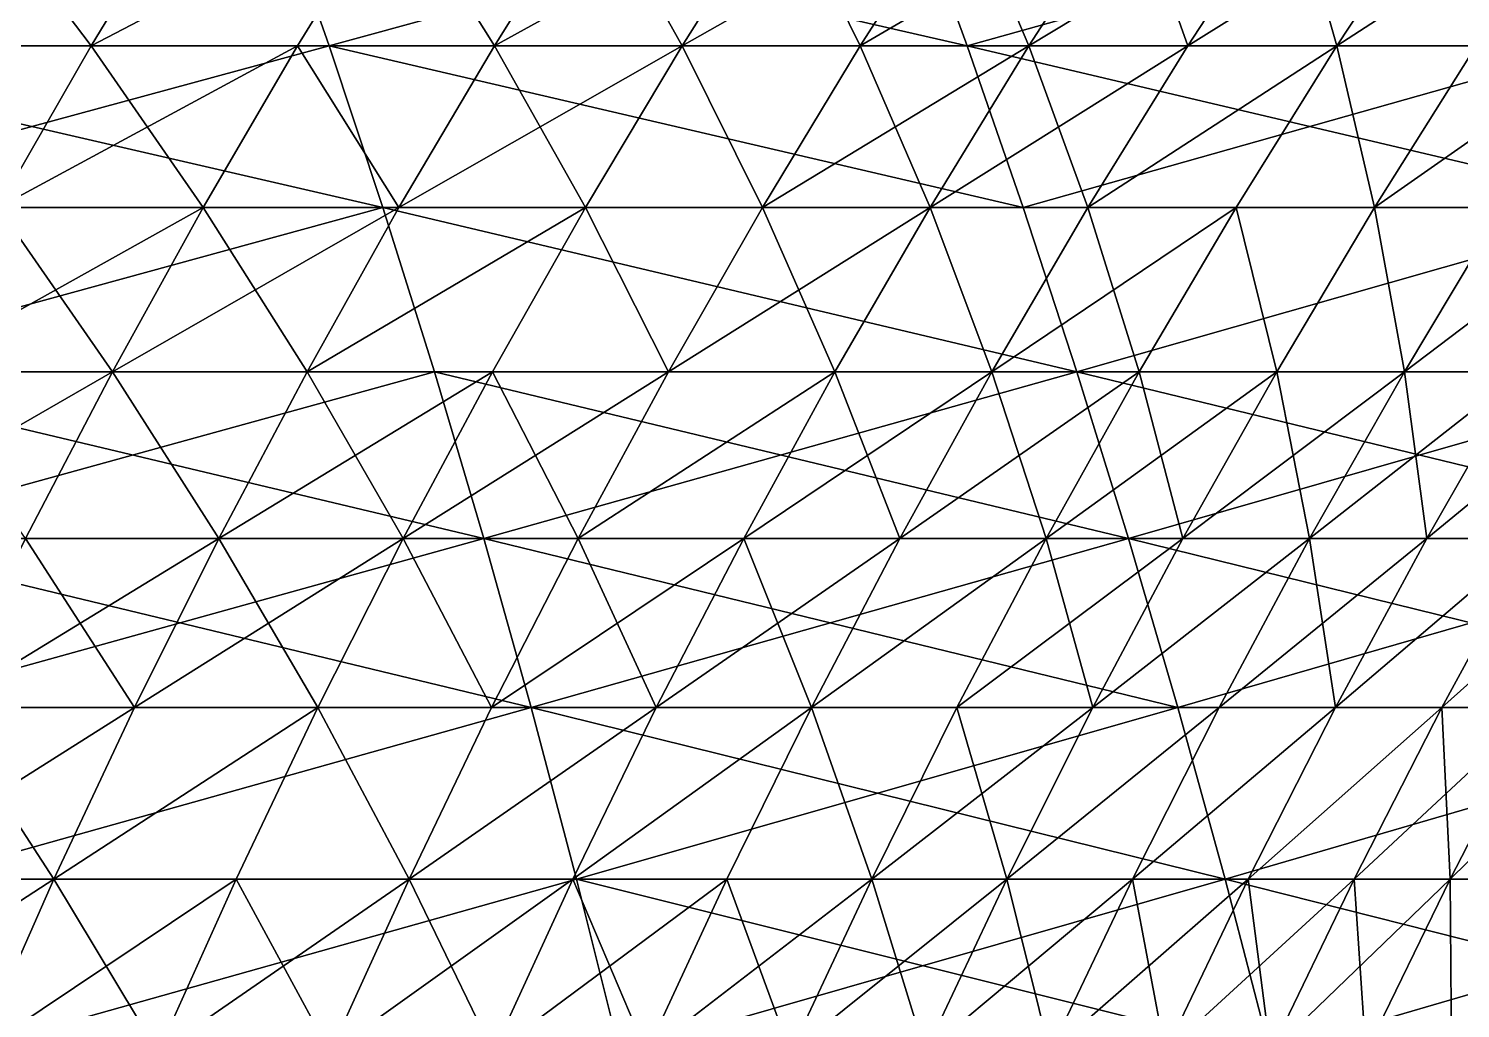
# Model space of a CAD drawing. Header units: millimetres. Extents: x -3250 to 8000, y -3250 to 3250.
# Drawn here: x 6299.6 to 6446.8, y 351.7 to 452.4 of the extents above; entities that cross this region are included whole.
import ezdxf

# ---------------------------------------------------------------- set-up
doc = ezdxf.new("R2010")
doc.units = ezdxf.units.MM
doc.header["$MEASUREMENT"] = 0
doc.layers.add('MESH_3D', color=2, linetype='CONTINUOUS')

msp = doc.modelspace()

# ---------------------------------------------------------------- linework, layer by layer
at = {"layer": 'MESH_3D'}
for points in [[(6258.46, 466.99, 921.82), (6324.78, 466.99, 959.01), (6263.93, 450.66, 911.77)], [(6324.78, 466.99, 25740.99), (6258.46, 466.99, 25778.18), (6263.93, 450.66, 25788.23)], [(6263.93, 450.66, 911.77), (6324.78, 466.99, 959.01), (6330.5, 450.66, 949.1)], [(6324.78, 466.99, 25740.99), (6263.93, 450.66, 25788.23), (6330.5, 450.66, 25750.9)], [(6283.88, 450.66, 2693.22), (6306.03, 450.66, 2730.5), (6293.64, 466.99, 2687.25)], [(6306.03, 450.66, 23969.5), (6283.88, 450.66, 24006.78), (6293.64, 466.99, 24012.75)], [(6293.64, 466.99, 2687.25), (6306.03, 450.66, 2730.5), (6315.93, 466.99, 2724.78)], [(6306.03, 450.66, 23969.5), (6293.64, 466.99, 24012.75), (6315.93, 466.99, 23975.22)], [(6306.03, 450.66, 2730.5), (6337.28, 466.99, 2762.84), (6315.93, 466.99, 2724.78)], [(6306.03, 450.66, 2730.5), (6327.24, 450.66, 2768.31), (6337.28, 466.99, 2762.84)], [(6337.28, 466.99, 23937.16), (6306.03, 450.66, 23969.5), (6315.93, 466.99, 23975.22)], [(6327.24, 450.66, 23931.69), (6306.03, 450.66, 23969.5), (6337.28, 466.99, 23937.16)], [(6324.78, 466.99, 959.01), (6390.14, 466.99, 997.85), (6396.11, 450.66, 988.08)], [(6324.78, 466.99, 959.01), (6396.11, 450.66, 988.08), (6330.5, 450.66, 949.1)], [(6390.14, 466.99, 25702.15), (6324.78, 466.99, 25740.99), (6330.5, 450.66, 25750.9)], [(6327.24, 450.66, 2768.31), (6347.5, 450.66, 2806.65), (6337.28, 466.99, 2762.84)], [(6347.5, 450.66, 23893.35), (6327.24, 450.66, 23931.69), (6337.28, 466.99, 23937.16)], [(6390.14, 466.99, 25702.15), (6330.5, 450.66, 25750.9), (6396.11, 450.66, 25711.92)], [(6337.28, 466.99, 2762.84), (6347.5, 450.66, 2806.65), (6357.68, 466.99, 2801.43)], [(6347.5, 450.66, 23893.35), (6337.28, 466.99, 23937.16), (6357.68, 466.99, 23898.57)], [(6347.5, 450.66, 2806.65), (6377.1, 466.99, 2840.51), (6357.68, 466.99, 2801.43)], [(6347.5, 450.66, 2806.65), (6366.79, 450.66, 2845.47), (6377.1, 466.99, 2840.51)], [(6366.79, 450.66, 23854.53), (6347.5, 450.66, 23893.35), (6357.68, 466.99, 23898.57)], [(6366.79, 450.66, 23854.53), (6357.68, 466.99, 23898.57), (6377.1, 466.99, 23859.49)], [(6366.79, 450.66, 2845.47), (6395.55, 466.99, 2880.06), (6377.1, 466.99, 2840.51)], [(6366.79, 450.66, 2845.47), (6385.12, 450.66, 2884.77), (6395.55, 466.99, 2880.06)], [(6385.12, 450.66, 23815.23), (6366.79, 450.66, 23854.53), (6377.1, 466.99, 23859.49)], [(6385.12, 450.66, 23815.23), (6377.1, 466.99, 23859.49), (6395.55, 466.99, 23819.94)], [(6385.12, 450.66, 2884.77), (6402.46, 450.66, 2924.51), (6395.55, 466.99, 2880.06)], [(6413, 466.99, 23779.94), (6385.12, 450.66, 23815.23), (6395.55, 466.99, 23819.94)], [(6402.46, 450.66, 23775.49), (6385.12, 450.66, 23815.23), (6413, 466.99, 23779.94)], [(6390.14, 466.99, 997.85), (6460.73, 450.66, 1028.69), (6396.11, 450.66, 988.08)], [(6390.14, 466.99, 997.85), (6454.52, 466.99, 1038.3), (6460.73, 450.66, 1028.69)], [(6454.52, 466.99, 25661.7), (6390.14, 466.99, 25702.15), (6396.11, 450.66, 25711.92)], [(6395.55, 466.99, 2880.06), (6402.46, 450.66, 2924.51), (6413, 466.99, 2920.06)], [(6454.52, 466.99, 25661.7), (6396.11, 450.66, 25711.92), (6460.73, 450.66, 25671.31)], [(6402.46, 450.66, 2924.51), (6429.45, 466.99, 2960.49), (6413, 466.99, 2920.06)], [(6402.46, 450.66, 2924.51), (6418.8, 450.66, 2964.67), (6429.45, 466.99, 2960.49)], [(6418.8, 450.66, 23735.33), (6402.46, 450.66, 23775.49), (6413, 466.99, 23779.94)], [(6418.8, 450.66, 23735.33), (6413, 466.99, 23779.94), (6429.45, 466.99, 23739.51)], [(6418.8, 450.66, 2964.67), (6444.88, 466.99, 3001.31), (6429.45, 466.99, 2960.49)], [(6418.8, 450.66, 2964.67), (6434.13, 450.66, 3005.22), (6444.88, 466.99, 3001.31)], [(6434.13, 450.66, 23694.78), (6418.8, 450.66, 23735.33), (6429.45, 466.99, 23739.51)], [(6434.13, 450.66, 23694.78), (6429.45, 466.99, 23739.51), (6444.88, 466.99, 23698.69)], [(6434.13, 450.66, 3005.22), (6448.45, 450.66, 3046.15), (6444.88, 466.99, 3001.31)], [(6459.3, 466.99, 23657.49), (6434.13, 450.66, 23694.78), (6444.88, 466.99, 23698.69)], [(6448.45, 450.66, 23653.85), (6434.13, 450.66, 23694.78), (6459.3, 466.99, 23657.49)], [(6444.88, 466.99, 3001.31), (6448.45, 450.66, 3046.15), (6459.3, 466.99, 3042.51)], [(6263.93, 450.66, 911.77), (6330.5, 450.66, 949.1), (6336.01, 434.04, 939.55)], [(6263.93, 450.66, 911.77), (6336.01, 434.04, 939.55), (6269.21, 434.04, 902.09)], [(6330.5, 450.66, 25750.9), (6263.93, 450.66, 25788.23), (6269.21, 434.04, 25797.91)], [(6330.5, 450.66, 25750.9), (6269.21, 434.04, 25797.91), (6336.01, 434.04, 25760.45)], [(6283.88, 450.66, 2693.22), (6296.47, 434.04, 2736.01), (6306.03, 450.66, 2730.5)], [(6296.47, 434.04, 23963.99), (6283.88, 450.66, 24006.78), (6306.03, 450.66, 23969.5)], [(6296.47, 434.04, 2736.01), (6317.55, 434.04, 2773.59), (6327.24, 450.66, 2768.31)], [(6296.47, 434.04, 2736.01), (6327.24, 450.66, 2768.31), (6306.03, 450.66, 2730.5)], [(6317.55, 434.04, 23926.41), (6296.47, 434.04, 23963.99), (6306.03, 450.66, 23969.5)], [(6317.55, 434.04, 23926.41), (6306.03, 450.66, 23969.5), (6327.24, 450.66, 23931.69)], [(6317.55, 434.04, 2773.59), (6337.68, 434.04, 2811.68), (6327.24, 450.66, 2768.31)], [(6337.68, 434.04, 23888.32), (6317.55, 434.04, 23926.41), (6327.24, 450.66, 23931.69)], [(6327.24, 450.66, 2768.31), (6337.68, 434.04, 2811.68), (6347.5, 450.66, 2806.65)], [(6337.68, 434.04, 23888.32), (6327.24, 450.66, 23931.69), (6347.5, 450.66, 23893.35)], [(6330.5, 450.66, 949.1), (6396.11, 450.66, 988.08), (6401.86, 434.04, 978.67)], [(6330.5, 450.66, 949.1), (6401.86, 434.04, 978.67), (6336.01, 434.04, 939.55)], [(6401.86, 434.04, 25721.33), (6330.5, 450.66, 25750.9), (6336.01, 434.04, 25760.45)], [(6396.11, 450.66, 25711.92), (6330.5, 450.66, 25750.9), (6401.86, 434.04, 25721.33)], [(6337.68, 434.04, 2811.68), (6366.79, 450.66, 2845.47), (6347.5, 450.66, 2806.65)], [(6337.68, 434.04, 2811.68), (6356.86, 434.04, 2850.26), (6366.79, 450.66, 2845.47)], [(6356.86, 434.04, 23849.74), (6337.68, 434.04, 23888.32), (6347.5, 450.66, 23893.35)], [(6356.86, 434.04, 23849.74), (6347.5, 450.66, 23893.35), (6366.79, 450.66, 23854.53)], [(6356.86, 434.04, 2850.26), (6375.06, 434.04, 2889.3), (6366.79, 450.66, 2845.47)], [(6375.06, 434.04, 23810.7), (6356.86, 434.04, 23849.74), (6366.79, 450.66, 23854.53)], [(6366.79, 450.66, 2845.47), (6375.06, 434.04, 2889.3), (6385.12, 450.66, 2884.77)], [(6375.06, 434.04, 23810.7), (6366.79, 450.66, 23854.53), (6385.12, 450.66, 23815.23)], [(6375.06, 434.04, 2889.3), (6392.29, 434.04, 2928.79), (6402.46, 450.66, 2924.51)], [(6375.06, 434.04, 2889.3), (6402.46, 450.66, 2924.51), (6385.12, 450.66, 2884.77)], [(6392.29, 434.04, 23771.21), (6375.06, 434.04, 23810.7), (6385.12, 450.66, 23815.23)], [(6392.29, 434.04, 23771.21), (6385.12, 450.66, 23815.23), (6402.46, 450.66, 23775.49)], [(6392.29, 434.04, 2928.79), (6408.53, 434.04, 2968.7), (6418.8, 450.66, 2964.67)], [(6392.29, 434.04, 2928.79), (6418.8, 450.66, 2964.67), (6402.46, 450.66, 2924.51)], [(6408.53, 434.04, 23731.3), (6392.29, 434.04, 23771.21), (6402.46, 450.66, 23775.49)], [(6396.11, 450.66, 988.08), (6460.73, 450.66, 1028.69), (6466.71, 434.04, 1019.42)], [(6396.11, 450.66, 988.08), (6466.71, 434.04, 1019.42), (6401.86, 434.04, 978.67)], [(6460.73, 450.66, 25671.31), (6396.11, 450.66, 25711.92), (6401.86, 434.04, 25721.33)], [(6460.73, 450.66, 25671.31), (6401.86, 434.04, 25721.33), (6466.71, 434.04, 25680.58)], [(6408.53, 434.04, 23731.3), (6402.46, 450.66, 23775.49), (6418.8, 450.66, 23735.33)], [(6408.53, 434.04, 2968.7), (6423.77, 434.04, 3009), (6434.13, 450.66, 3005.22)], [(6408.53, 434.04, 2968.7), (6434.13, 450.66, 3005.22), (6418.8, 450.66, 2964.67)], [(6434.13, 450.66, 23694.78), (6408.53, 434.04, 23731.3), (6418.8, 450.66, 23735.33)], [(6423.77, 434.04, 23691), (6408.53, 434.04, 23731.3), (6434.13, 450.66, 23694.78)], [(6423.77, 434.04, 3009), (6438, 434.04, 3049.66), (6434.13, 450.66, 3005.22)], [(6438, 434.04, 23650.34), (6423.77, 434.04, 23691), (6434.13, 450.66, 23694.78)], [(6434.13, 450.66, 3005.22), (6438, 434.04, 3049.66), (6448.45, 450.66, 3046.15)], [(6438, 434.04, 23650.34), (6434.13, 450.66, 23694.78), (6448.45, 450.66, 23653.85)], [(6438, 434.04, 3049.66), (6461.75, 450.66, 3087.42), (6448.45, 450.66, 3046.15)], [(6438, 434.04, 3049.66), (6451.21, 434.04, 3090.67), (6461.75, 450.66, 3087.42)], [(6461.75, 450.66, 23612.58), (6438, 434.04, 23650.34), (6448.45, 450.66, 23653.85)], [(6451.21, 434.04, 23609.33), (6438, 434.04, 23650.34), (6461.75, 450.66, 23612.58)], [(6269.21, 434.04, 902.09), (6336.01, 434.04, 939.55), (6274.28, 417.15, 892.77)], [(6336.01, 434.04, 25760.45), (6269.21, 434.04, 25797.91), (6274.28, 417.15, 25807.23)], [(6274.28, 417.15, 892.77), (6336.01, 434.04, 939.55), (6341.32, 417.15, 930.36)], [(6336.01, 434.04, 25760.45), (6274.28, 417.15, 25807.23), (6341.32, 417.15, 25769.64)], [(6287.28, 417.15, 2741.32), (6317.55, 434.04, 2773.59), (6296.47, 434.04, 2736.01)], [(6287.28, 417.15, 2741.32), (6308.23, 417.15, 2778.66), (6317.55, 434.04, 2773.59)], [(6308.23, 417.15, 23921.34), (6287.28, 417.15, 23958.68), (6296.47, 434.04, 23963.99)], [(6308.23, 417.15, 23921.34), (6296.47, 434.04, 23963.99), (6317.55, 434.04, 23926.41)], [(6308.23, 417.15, 2778.66), (6328.24, 417.15, 2816.52), (6337.68, 434.04, 2811.68)], [(6308.23, 417.15, 2778.66), (6337.68, 434.04, 2811.68), (6317.55, 434.04, 2773.59)], [(6328.24, 417.15, 23883.48), (6308.23, 417.15, 23921.34), (6317.55, 434.04, 23926.41)], [(6328.24, 417.15, 23883.48), (6317.55, 434.04, 23926.41), (6337.68, 434.04, 23888.32)], [(6328.24, 417.15, 2816.52), (6347.29, 417.15, 2854.86), (6356.86, 434.04, 2850.26)], [(6328.24, 417.15, 2816.52), (6356.86, 434.04, 2850.26), (6337.68, 434.04, 2811.68)], [(6356.86, 434.04, 23849.74), (6328.24, 417.15, 23883.48), (6337.68, 434.04, 23888.32)], [(6347.29, 417.15, 23845.14), (6328.24, 417.15, 23883.48), (6356.86, 434.04, 23849.74)], [(6336.01, 434.04, 939.55), (6401.86, 434.04, 978.67), (6407.39, 417.15, 969.62)], [(6336.01, 434.04, 939.55), (6407.39, 417.15, 969.62), (6341.32, 417.15, 930.36)], [(6407.39, 417.15, 25730.38), (6336.01, 434.04, 25760.45), (6341.32, 417.15, 25769.64)], [(6401.86, 434.04, 25721.33), (6336.01, 434.04, 25760.45), (6407.39, 417.15, 25730.38)], [(6347.29, 417.15, 2854.86), (6365.39, 417.15, 2893.67), (6356.86, 434.04, 2850.26)], [(6365.39, 417.15, 23806.33), (6347.29, 417.15, 23845.14), (6356.86, 434.04, 23849.74)], [(6356.86, 434.04, 2850.26), (6365.39, 417.15, 2893.67), (6375.06, 434.04, 2889.3)], [(6365.39, 417.15, 23806.33), (6356.86, 434.04, 23849.74), (6375.06, 434.04, 23810.7)], [(6365.39, 417.15, 2893.67), (6382.51, 417.15, 2932.91), (6392.29, 434.04, 2928.79)], [(6365.39, 417.15, 2893.67), (6392.29, 434.04, 2928.79), (6375.06, 434.04, 2889.3)], [(6382.51, 417.15, 23767.09), (6365.39, 417.15, 23806.33), (6375.06, 434.04, 23810.7)], [(6382.51, 417.15, 23767.09), (6375.06, 434.04, 23810.7), (6392.29, 434.04, 23771.21)], [(6382.51, 417.15, 2932.91), (6398.65, 417.15, 2972.58), (6392.29, 434.04, 2928.79)], [(6398.65, 417.15, 23727.42), (6382.51, 417.15, 23767.09), (6392.29, 434.04, 23771.21)], [(6392.29, 434.04, 2928.79), (6398.65, 417.15, 2972.58), (6408.53, 434.04, 2968.7)], [(6398.65, 417.15, 23727.42), (6392.29, 434.04, 23771.21), (6408.53, 434.04, 23731.3)], [(6398.65, 417.15, 2972.58), (6413.8, 417.15, 3012.63), (6423.77, 434.04, 3009)], [(6398.65, 417.15, 2972.58), (6423.77, 434.04, 3009), (6408.53, 434.04, 2968.7)], [(6413.8, 417.15, 23687.37), (6398.65, 417.15, 23727.42), (6408.53, 434.04, 23731.3)], [(6401.86, 434.04, 978.67), (6466.71, 434.04, 1019.42), (6407.39, 417.15, 969.62)], [(6466.71, 434.04, 25680.58), (6401.86, 434.04, 25721.33), (6407.39, 417.15, 25730.38)], [(6407.39, 417.15, 969.62), (6466.71, 434.04, 1019.42), (6472.47, 417.15, 1010.51)], [(6466.71, 434.04, 25680.58), (6407.39, 417.15, 25730.38), (6472.47, 417.15, 25689.49)], [(6413.8, 417.15, 23687.37), (6408.53, 434.04, 23731.3), (6423.77, 434.04, 23691)], [(6413.8, 417.15, 3012.63), (6427.94, 417.15, 3053.04), (6423.77, 434.04, 3009)], [(6427.94, 417.15, 23646.96), (6413.8, 417.15, 23687.37), (6423.77, 434.04, 23691)], [(6423.77, 434.04, 3009), (6427.94, 417.15, 3053.04), (6438, 434.04, 3049.66)], [(6427.94, 417.15, 23646.96), (6423.77, 434.04, 23691), (6438, 434.04, 23650.34)], [(6427.94, 417.15, 3053.04), (6441.07, 417.15, 3093.8), (6438, 434.04, 3049.66)], [(6441.07, 417.15, 23606.2), (6427.94, 417.15, 23646.96), (6438, 434.04, 23650.34)], [(6438, 434.04, 3049.66), (6441.07, 417.15, 3093.8), (6451.21, 434.04, 3090.67)], [(6441.07, 417.15, 23606.2), (6438, 434.04, 23650.34), (6451.21, 434.04, 23609.33)], [(6441.07, 417.15, 3093.8), (6463.39, 434.04, 3131.99), (6451.21, 434.04, 3090.67)], [(6441.07, 417.15, 3093.8), (6453.18, 417.15, 3134.87), (6463.39, 434.04, 3131.99)], [(6463.39, 434.04, 23568.01), (6441.07, 417.15, 23606.2), (6451.21, 434.04, 23609.33)], [(6453.18, 417.15, 23565.13), (6441.07, 417.15, 23606.2), (6463.39, 434.04, 23568.01)], [(6274.28, 417.15, 892.77), (6341.32, 417.15, 930.36), (6346.41, 400, 921.54)], [(6274.28, 417.15, 892.77), (6346.41, 400, 921.54), (6279.15, 400, 883.82)], [(6341.32, 417.15, 25769.64), (6274.28, 417.15, 25807.23), (6279.15, 400, 25816.18)], [(6278.46, 400, 2746.41), (6299.28, 400, 2783.53), (6308.23, 417.15, 2778.66)], [(6278.46, 400, 2746.41), (6308.23, 417.15, 2778.66), (6287.28, 417.15, 2741.32)], [(6341.32, 417.15, 25769.64), (6279.15, 400, 25816.18), (6346.41, 400, 25778.46)], [(6299.28, 400, 23916.47), (6287.28, 417.15, 23958.68), (6308.23, 417.15, 23921.34)], [(6299.28, 400, 2783.53), (6319.17, 400, 2821.17), (6308.23, 417.15, 2778.66)], [(6319.17, 400, 23878.83), (6299.28, 400, 23916.47), (6308.23, 417.15, 23921.34)], [(6308.23, 417.15, 2778.66), (6319.17, 400, 2821.17), (6328.24, 417.15, 2816.52)], [(6319.17, 400, 23878.83), (6308.23, 417.15, 23921.34), (6328.24, 417.15, 23883.48)], [(6319.17, 400, 2821.17), (6347.29, 417.15, 2854.86), (6328.24, 417.15, 2816.52)], [(6319.17, 400, 2821.17), (6338.12, 400, 2859.28), (6347.29, 417.15, 2854.86)], [(6338.12, 400, 23840.72), (6319.17, 400, 23878.83), (6328.24, 417.15, 23883.48)], [(6338.12, 400, 23840.72), (6328.24, 417.15, 23883.48), (6347.29, 417.15, 23845.14)], [(6338.12, 400, 2859.28), (6356.1, 400, 2897.86), (6365.39, 417.15, 2893.67)], [(6338.12, 400, 2859.28), (6365.39, 417.15, 2893.67), (6347.29, 417.15, 2854.86)], [(6356.1, 400, 23802.14), (6338.12, 400, 23840.72), (6347.29, 417.15, 23845.14)], [(6341.32, 417.15, 930.36), (6412.71, 400, 960.92), (6346.41, 400, 921.54)], [(6341.32, 417.15, 930.36), (6407.39, 417.15, 969.62), (6412.71, 400, 960.92)], [(6407.39, 417.15, 25730.38), (6341.32, 417.15, 25769.64), (6346.41, 400, 25778.46)], [(6407.39, 417.15, 25730.38), (6346.41, 400, 25778.46), (6412.71, 400, 25739.08)], [(6356.1, 400, 23802.14), (6347.29, 417.15, 23845.14), (6365.39, 417.15, 23806.33)], [(6356.1, 400, 2897.86), (6373.13, 400, 2936.87), (6382.51, 417.15, 2932.91)], [(6356.1, 400, 2897.86), (6382.51, 417.15, 2932.91), (6365.39, 417.15, 2893.67)], [(6382.51, 417.15, 23767.09), (6356.1, 400, 23802.14), (6365.39, 417.15, 23806.33)], [(6373.13, 400, 23763.13), (6356.1, 400, 23802.14), (6382.51, 417.15, 23767.09)], [(6373.13, 400, 2936.87), (6398.65, 417.15, 2972.58), (6382.51, 417.15, 2932.91)], [(6373.13, 400, 2936.87), (6389.17, 400, 2976.3), (6398.65, 417.15, 2972.58)], [(6389.17, 400, 23723.7), (6373.13, 400, 23763.13), (6382.51, 417.15, 23767.09)], [(6389.17, 400, 23723.7), (6382.51, 417.15, 23767.09), (6398.65, 417.15, 23727.42)], [(6389.17, 400, 2976.3), (6404.22, 400, 3016.11), (6413.8, 417.15, 3012.63)], [(6389.17, 400, 2976.3), (6413.8, 417.15, 3012.63), (6398.65, 417.15, 2972.58)], [(6404.22, 400, 23683.89), (6389.17, 400, 23723.7), (6398.65, 417.15, 23727.42)], [(6404.22, 400, 23683.89), (6398.65, 417.15, 23727.42), (6413.8, 417.15, 23687.37)], [(6404.22, 400, 3016.11), (6427.94, 417.15, 3053.04), (6413.8, 417.15, 3012.63)], [(6404.22, 400, 3016.11), (6418.28, 400, 3056.29), (6427.94, 417.15, 3053.04)], [(6418.28, 400, 23643.71), (6404.22, 400, 23683.89), (6413.8, 417.15, 23687.37)], [(6407.39, 417.15, 969.62), (6478, 400, 1001.95), (6412.71, 400, 960.92)], [(6407.39, 417.15, 969.62), (6472.47, 417.15, 1010.51), (6478, 400, 1001.95)], [(6472.47, 417.15, 25689.49), (6407.39, 417.15, 25730.38), (6412.71, 400, 25739.08)], [(6472.47, 417.15, 25689.49), (6412.71, 400, 25739.08), (6478, 400, 25698.05)], [(6418.28, 400, 23643.71), (6413.8, 417.15, 23687.37), (6427.94, 417.15, 23646.96)], [(6418.28, 400, 3056.29), (6431.33, 400, 3096.8), (6441.07, 417.15, 3093.8)], [(6418.28, 400, 3056.29), (6441.07, 417.15, 3093.8), (6427.94, 417.15, 3053.04)], [(6431.33, 400, 23603.2), (6418.28, 400, 23643.71), (6427.94, 417.15, 23646.96)], [(6431.33, 400, 23603.2), (6427.94, 417.15, 23646.96), (6441.07, 417.15, 23606.2)], [(6431.33, 400, 3096.8), (6453.18, 417.15, 3134.87), (6441.07, 417.15, 3093.8)], [(6431.33, 400, 3096.8), (6443.37, 400, 3137.63), (6453.18, 417.15, 3134.87)], [(6443.37, 400, 23562.37), (6431.33, 400, 23603.2), (6441.07, 417.15, 23606.2)], [(6443.37, 400, 23562.37), (6441.07, 417.15, 23606.2), (6453.18, 417.15, 23565.13)], [(6443.37, 400, 3137.63), (6454.39, 400, 3178.74), (6464.26, 417.15, 3176.23)], [(6443.37, 400, 3137.63), (6464.26, 417.15, 3176.23), (6453.18, 417.15, 3134.87)], [(6454.39, 400, 23521.26), (6443.37, 400, 23562.37), (6453.18, 417.15, 23565.13)], [(6279.15, 400, 883.82), (6351.29, 382.6, 913.09), (6283.82, 382.6, 875.25)], [(6279.15, 400, 883.82), (6346.41, 400, 921.54), (6351.29, 382.6, 913.09)], [(6346.41, 400, 25778.46), (6279.15, 400, 25816.18), (6283.82, 382.6, 25824.75)], [(6346.41, 400, 25778.46), (6283.82, 382.6, 25824.75), (6351.29, 382.6, 25786.91)], [(6290.71, 382.6, 2788.2), (6310.49, 382.6, 2825.62), (6319.17, 400, 2821.17)], [(6290.71, 382.6, 2788.2), (6319.17, 400, 2821.17), (6299.28, 400, 2783.53)], [(6310.49, 382.6, 23874.38), (6290.71, 382.6, 23911.8), (6299.28, 400, 23916.47)], [(6310.49, 382.6, 23874.38), (6299.28, 400, 23916.47), (6319.17, 400, 23878.83)], [(6310.49, 382.6, 2825.62), (6338.12, 400, 2859.28), (6319.17, 400, 2821.17)], [(6310.49, 382.6, 2825.62), (6329.33, 382.6, 2863.52), (6338.12, 400, 2859.28)], [(6329.33, 382.6, 23836.48), (6310.49, 382.6, 23874.38), (6319.17, 400, 23878.83)], [(6329.33, 382.6, 23836.48), (6319.17, 400, 23878.83), (6338.12, 400, 23840.72)], [(6329.33, 382.6, 2863.52), (6347.21, 382.6, 2901.87), (6338.12, 400, 2859.28)], [(6347.21, 382.6, 23798.13), (6329.33, 382.6, 23836.48), (6338.12, 400, 23840.72)], [(6338.12, 400, 2859.28), (6347.21, 382.6, 2901.87), (6356.1, 400, 2897.86)], [(6347.21, 382.6, 23798.13), (6338.12, 400, 23840.72), (6356.1, 400, 23802.14)], [(6346.41, 400, 921.54), (6417.79, 382.6, 952.6), (6351.29, 382.6, 913.09)], [(6346.41, 400, 921.54), (6412.71, 400, 960.92), (6417.79, 382.6, 952.6)], [(6412.71, 400, 25739.08), (6346.41, 400, 25778.46), (6351.29, 382.6, 25786.91)], [(6347.21, 382.6, 2901.87), (6364.13, 382.6, 2940.66), (6373.13, 400, 2936.87)], [(6347.21, 382.6, 2901.87), (6373.13, 400, 2936.87), (6356.1, 400, 2897.86)], [(6364.13, 382.6, 23759.34), (6347.21, 382.6, 23798.13), (6356.1, 400, 23802.14)], [(6412.71, 400, 25739.08), (6351.29, 382.6, 25786.91), (6417.79, 382.6, 25747.4)], [(6364.13, 382.6, 23759.34), (6356.1, 400, 23802.14), (6373.13, 400, 23763.13)], [(6364.13, 382.6, 2940.66), (6380.09, 382.6, 2979.86), (6389.17, 400, 2976.3)], [(6364.13, 382.6, 2940.66), (6389.17, 400, 2976.3), (6373.13, 400, 2936.87)], [(6380.09, 382.6, 23720.14), (6364.13, 382.6, 23759.34), (6373.13, 400, 23763.13)], [(6380.09, 382.6, 23720.14), (6373.13, 400, 23763.13), (6389.17, 400, 23723.7)], [(6380.09, 382.6, 2979.86), (6395.06, 382.6, 3019.45), (6404.22, 400, 3016.11)], [(6380.09, 382.6, 2979.86), (6404.22, 400, 3016.11), (6389.17, 400, 2976.3)], [(6404.22, 400, 23683.89), (6380.09, 382.6, 23720.14), (6389.17, 400, 23723.7)], [(6395.06, 382.6, 23680.55), (6380.09, 382.6, 23720.14), (6404.22, 400, 23683.89)], [(6395.06, 382.6, 3019.45), (6418.28, 400, 3056.29), (6404.22, 400, 3016.11)], [(6395.06, 382.6, 3019.45), (6409.03, 382.6, 3059.39), (6418.28, 400, 3056.29)], [(6409.03, 382.6, 23640.61), (6395.06, 382.6, 23680.55), (6404.22, 400, 23683.89)], [(6409.03, 382.6, 23640.61), (6404.22, 400, 23683.89), (6418.28, 400, 23643.71)], [(6409.03, 382.6, 3059.39), (6431.33, 400, 3096.8), (6418.28, 400, 3056.29)], [(6409.03, 382.6, 3059.39), (6422.01, 382.6, 3099.68), (6431.33, 400, 3096.8)], [(6431.33, 400, 23603.2), (6409.03, 382.6, 23640.61), (6418.28, 400, 23643.71)], [(6422.01, 382.6, 23600.32), (6409.03, 382.6, 23640.61), (6431.33, 400, 23603.2)], [(6412.71, 400, 960.92), (6478, 400, 1001.95), (6483.29, 382.6, 993.75)], [(6412.71, 400, 960.92), (6483.29, 382.6, 993.75), (6417.79, 382.6, 952.6)], [(6478, 400, 25698.05), (6412.71, 400, 25739.08), (6417.79, 382.6, 25747.4)], [(6478, 400, 25698.05), (6417.79, 382.6, 25747.4), (6483.29, 382.6, 25706.25)], [(6422.01, 382.6, 3099.68), (6443.37, 400, 3137.63), (6431.33, 400, 3096.8)], [(6422.01, 382.6, 3099.68), (6433.98, 382.6, 3140.27), (6443.37, 400, 3137.63)], [(6433.98, 382.6, 23559.73), (6422.01, 382.6, 23600.32), (6431.33, 400, 23603.2)], [(6433.98, 382.6, 23559.73), (6431.33, 400, 23603.2), (6443.37, 400, 23562.37)], [(6433.98, 382.6, 3140.27), (6444.93, 382.6, 3181.15), (6454.39, 400, 3178.74)], [(6433.98, 382.6, 3140.27), (6454.39, 400, 3178.74), (6443.37, 400, 3137.63)], [(6454.39, 400, 23521.26), (6433.98, 382.6, 23559.73), (6443.37, 400, 23562.37)], [(6444.93, 382.6, 23518.85), (6433.98, 382.6, 23559.73), (6454.39, 400, 23521.26)], [(6444.93, 382.6, 3181.15), (6454.86, 382.6, 3222.29), (6464.38, 400, 3220.12)], [(6444.93, 382.6, 3181.15), (6464.38, 400, 3220.12), (6454.39, 400, 3178.74)], [(6454.86, 382.6, 23477.71), (6444.93, 382.6, 23518.85), (6454.39, 400, 23521.26)], [(6282.53, 364.97, 2792.66), (6302.19, 364.97, 2829.87), (6290.71, 382.6, 2788.2)], [(6310.49, 382.6, 23874.38), (6282.53, 364.97, 23907.34), (6290.71, 382.6, 23911.8)], [(6302.19, 364.97, 23870.13), (6282.53, 364.97, 23907.34), (6310.49, 382.6, 23874.38)], [(6283.82, 382.6, 875.25), (6351.29, 382.6, 913.09), (6288.28, 364.97, 867.06)], [(6351.29, 382.6, 25786.91), (6283.82, 382.6, 25824.75), (6288.28, 364.97, 25832.94)], [(6288.28, 364.97, 867.06), (6351.29, 382.6, 913.09), (6355.95, 364.97, 905.02)], [(6351.29, 382.6, 25786.91), (6288.28, 364.97, 25832.94), (6355.95, 364.97, 25794.98)], [(6290.71, 382.6, 2788.2), (6302.19, 364.97, 2829.87), (6310.49, 382.6, 2825.62)], [(6302.19, 364.97, 2829.87), (6320.93, 364.97, 2867.56), (6329.33, 382.6, 2863.52)], [(6302.19, 364.97, 2829.87), (6329.33, 382.6, 2863.52), (6310.49, 382.6, 2825.62)], [(6329.33, 382.6, 23836.48), (6302.19, 364.97, 23870.13), (6310.49, 382.6, 23874.38)], [(6320.93, 364.97, 23832.44), (6302.19, 364.97, 23870.13), (6329.33, 382.6, 23836.48)], [(6320.93, 364.97, 2867.56), (6338.72, 364.97, 2905.71), (6329.33, 382.6, 2863.52)], [(6338.72, 364.97, 23794.29), (6320.93, 364.97, 23832.44), (6329.33, 382.6, 23836.48)], [(6329.33, 382.6, 2863.52), (6338.72, 364.97, 2905.71), (6347.21, 382.6, 2901.87)], [(6338.72, 364.97, 23794.29), (6329.33, 382.6, 23836.48), (6347.21, 382.6, 23798.13)], [(6338.72, 364.97, 2905.71), (6355.55, 364.97, 2944.28), (6364.13, 382.6, 2940.66)], [(6338.72, 364.97, 2905.71), (6364.13, 382.6, 2940.66), (6347.21, 382.6, 2901.87)], [(6364.13, 382.6, 23759.34), (6338.72, 364.97, 23794.29), (6347.21, 382.6, 23798.13)], [(6355.55, 364.97, 23755.72), (6338.72, 364.97, 23794.29), (6364.13, 382.6, 23759.34)], [(6351.29, 382.6, 913.09), (6417.79, 382.6, 952.6), (6355.95, 364.97, 905.02)], [(6422.65, 364.97, 25755.35), (6351.29, 382.6, 25786.91), (6355.95, 364.97, 25794.98)], [(6417.79, 382.6, 25747.4), (6351.29, 382.6, 25786.91), (6422.65, 364.97, 25755.35)], [(6355.55, 364.97, 2944.28), (6380.09, 382.6, 2979.86), (6364.13, 382.6, 2940.66)], [(6355.55, 364.97, 2944.28), (6371.41, 364.97, 2983.27), (6380.09, 382.6, 2979.86)], [(6380.09, 382.6, 23720.14), (6355.55, 364.97, 23755.72), (6364.13, 382.6, 23759.34)], [(6371.41, 364.97, 23716.73), (6355.55, 364.97, 23755.72), (6380.09, 382.6, 23720.14)], [(6355.95, 364.97, 905.02), (6417.79, 382.6, 952.6), (6422.65, 364.97, 944.65)], [(6371.41, 364.97, 2983.27), (6386.3, 364.97, 3022.63), (6380.09, 382.6, 2979.86)], [(6386.3, 364.97, 23677.37), (6371.41, 364.97, 23716.73), (6380.09, 382.6, 23720.14)], [(6380.09, 382.6, 2979.86), (6386.3, 364.97, 3022.63), (6395.06, 382.6, 3019.45)], [(6386.3, 364.97, 23677.37), (6380.09, 382.6, 23720.14), (6395.06, 382.6, 23680.55)], [(6386.3, 364.97, 3022.63), (6400.2, 364.97, 3062.36), (6395.06, 382.6, 3019.45)], [(6409.03, 382.6, 23640.61), (6386.3, 364.97, 23677.37), (6395.06, 382.6, 23680.55)], [(6400.2, 364.97, 23637.64), (6386.3, 364.97, 23677.37), (6409.03, 382.6, 23640.61)], [(6395.06, 382.6, 3019.45), (6400.2, 364.97, 3062.36), (6409.03, 382.6, 3059.39)], [(6400.2, 364.97, 3062.36), (6422.01, 382.6, 3099.68), (6409.03, 382.6, 3059.39)], [(6400.2, 364.97, 3062.36), (6413.1, 364.97, 3102.42), (6422.01, 382.6, 3099.68)], [(6422.01, 382.6, 23600.32), (6400.2, 364.97, 23637.64), (6409.03, 382.6, 23640.61)], [(6413.1, 364.97, 23597.58), (6400.2, 364.97, 23637.64), (6422.01, 382.6, 23600.32)], [(6413.1, 364.97, 3102.42), (6425.01, 364.97, 3142.79), (6433.98, 382.6, 3140.27)], [(6413.1, 364.97, 3102.42), (6433.98, 382.6, 3140.27), (6422.01, 382.6, 3099.68)], [(6433.98, 382.6, 23559.73), (6413.1, 364.97, 23597.58), (6422.01, 382.6, 23600.32)], [(6425.01, 364.97, 23557.21), (6413.1, 364.97, 23597.58), (6433.98, 382.6, 23559.73)], [(6417.79, 382.6, 952.6), (6483.29, 382.6, 993.75), (6422.65, 364.97, 944.65)], [(6483.29, 382.6, 25706.25), (6417.79, 382.6, 25747.4), (6422.65, 364.97, 25755.35)], [(6422.65, 364.97, 944.65), (6483.29, 382.6, 993.75), (6488.35, 364.97, 985.93)], [(6483.29, 382.6, 25706.25), (6422.65, 364.97, 25755.35), (6488.35, 364.97, 25714.07)], [(6425.01, 364.97, 3142.79), (6435.9, 364.97, 3183.45), (6444.93, 382.6, 3181.15)], [(6425.01, 364.97, 3142.79), (6444.93, 382.6, 3181.15), (6433.98, 382.6, 3140.27)], [(6444.93, 382.6, 23518.85), (6425.01, 364.97, 23557.21), (6433.98, 382.6, 23559.73)], [(6435.9, 364.97, 23516.55), (6425.01, 364.97, 23557.21), (6444.93, 382.6, 23518.85)], [(6435.9, 364.97, 3183.45), (6454.86, 382.6, 3222.29), (6444.93, 382.6, 3181.15)], [(6435.9, 364.97, 3183.45), (6445.78, 364.97, 3224.36), (6454.86, 382.6, 3222.29)], [(6445.78, 364.97, 23475.64), (6435.9, 364.97, 23516.55), (6444.93, 382.6, 23518.85)], [(6445.78, 364.97, 23475.64), (6444.93, 382.6, 23518.85), (6454.86, 382.6, 23477.71)], [(6445.78, 364.97, 3224.36), (6454.63, 364.97, 3265.51), (6454.86, 382.6, 3222.29)], [(6463.77, 382.6, 23436.34), (6445.78, 364.97, 23475.64), (6454.86, 382.6, 23477.71)], [(6454.63, 364.97, 23434.49), (6445.78, 364.97, 23475.64), (6463.77, 382.6, 23436.34)], [(6274.73, 347.11, 2796.9), (6302.19, 364.97, 2829.87), (6282.53, 364.97, 2792.66)], [(6274.73, 347.11, 2796.9), (6294.29, 347.11, 2833.92), (6302.19, 364.97, 2829.87)], [(6294.29, 347.11, 23866.08), (6282.53, 364.97, 23907.34), (6302.19, 364.97, 23870.13)], [(6288.28, 364.97, 867.06), (6355.95, 364.97, 905.02), (6292.52, 347.11, 859.27)], [(6355.95, 364.97, 25794.98), (6288.28, 364.97, 25832.94), (6292.52, 347.11, 25840.73)], [(6292.52, 347.11, 859.27), (6355.95, 364.97, 905.02), (6360.39, 347.11, 897.33)], [(6355.95, 364.97, 25794.98), (6292.52, 347.11, 25840.73), (6360.39, 347.11, 25802.67)], [(6294.29, 347.11, 2833.92), (6320.93, 364.97, 2867.56), (6302.19, 364.97, 2829.87)], [(6294.29, 347.11, 2833.92), (6312.93, 347.11, 2871.41), (6320.93, 364.97, 2867.56)], [(6312.93, 347.11, 23828.59), (6294.29, 347.11, 23866.08), (6302.19, 364.97, 23870.13)], [(6312.93, 347.11, 23828.59), (6302.19, 364.97, 23870.13), (6320.93, 364.97, 23832.44)], [(6312.93, 347.11, 2871.41), (6330.62, 347.11, 2909.36), (6338.72, 364.97, 2905.71)], [(6312.93, 347.11, 2871.41), (6338.72, 364.97, 2905.71), (6320.93, 364.97, 2867.56)], [(6330.62, 347.11, 23790.64), (6312.93, 347.11, 23828.59), (6320.93, 364.97, 23832.44)], [(6330.62, 347.11, 23790.64), (6320.93, 364.97, 23832.44), (6338.72, 364.97, 23794.29)], [(6330.62, 347.11, 2909.36), (6355.55, 364.97, 2944.28), (6338.72, 364.97, 2905.71)], [(6330.62, 347.11, 2909.36), (6347.37, 347.11, 2947.73), (6355.55, 364.97, 2944.28)], [(6347.37, 347.11, 23752.27), (6330.62, 347.11, 23790.64), (6338.72, 364.97, 23794.29)], [(6347.37, 347.11, 23752.27), (6338.72, 364.97, 23794.29), (6355.55, 364.97, 23755.72)], [(6347.37, 347.11, 2947.73), (6363.15, 347.11, 2986.51), (6371.41, 364.97, 2983.27)], [(6347.37, 347.11, 2947.73), (6371.41, 364.97, 2983.27), (6355.55, 364.97, 2944.28)], [(6363.15, 347.11, 23713.49), (6347.37, 347.11, 23752.27), (6355.55, 364.97, 23755.72)], [(6363.15, 347.11, 23713.49), (6355.55, 364.97, 23755.72), (6371.41, 364.97, 23716.73)], [(6355.95, 364.97, 905.02), (6427.28, 347.11, 937.07), (6360.39, 347.11, 897.33)], [(6355.95, 364.97, 905.02), (6422.65, 364.97, 944.65), (6427.28, 347.11, 937.07)], [(6422.65, 364.97, 25755.35), (6355.95, 364.97, 25794.98), (6360.39, 347.11, 25802.67)], [(6422.65, 364.97, 25755.35), (6360.39, 347.11, 25802.67), (6427.28, 347.11, 25762.93)], [(6363.15, 347.11, 2986.51), (6386.3, 364.97, 3022.63), (6371.41, 364.97, 2983.27)], [(6363.15, 347.11, 2986.51), (6377.96, 347.11, 3025.67), (6386.3, 364.97, 3022.63)], [(6377.96, 347.11, 23674.33), (6363.15, 347.11, 23713.49), (6371.41, 364.97, 23716.73)], [(6377.96, 347.11, 23674.33), (6371.41, 364.97, 23716.73), (6386.3, 364.97, 23677.37)], [(6377.96, 347.11, 3025.67), (6391.78, 347.11, 3065.19), (6400.2, 364.97, 3062.36)], [(6377.96, 347.11, 3025.67), (6400.2, 364.97, 3062.36), (6386.3, 364.97, 3022.63)], [(6391.78, 347.11, 23634.81), (6377.96, 347.11, 23674.33), (6386.3, 364.97, 23677.37)], [(6391.78, 347.11, 23634.81), (6386.3, 364.97, 23677.37), (6400.2, 364.97, 23637.64)], [(6391.78, 347.11, 3065.19), (6404.62, 347.11, 3105.04), (6413.1, 364.97, 3102.42)], [(6391.78, 347.11, 3065.19), (6413.1, 364.97, 3102.42), (6400.2, 364.97, 3062.36)], [(6404.62, 347.11, 23594.96), (6391.78, 347.11, 23634.81), (6400.2, 364.97, 23637.64)], [(6404.62, 347.11, 23594.96), (6400.2, 364.97, 23637.64), (6413.1, 364.97, 23597.58)], [(6404.62, 347.11, 3105.04), (6416.46, 347.11, 3145.2), (6425.01, 364.97, 3142.79)], [(6404.62, 347.11, 3105.04), (6425.01, 364.97, 3142.79), (6413.1, 364.97, 3102.42)], [(6416.46, 347.11, 23554.8), (6404.62, 347.11, 23594.96), (6413.1, 364.97, 23597.58)], [(6416.46, 347.11, 23554.8), (6413.1, 364.97, 23597.58), (6425.01, 364.97, 23557.21)], [(6416.46, 347.11, 3145.2), (6435.9, 364.97, 3183.45), (6425.01, 364.97, 3142.79)], [(6416.46, 347.11, 3145.2), (6427.3, 347.11, 3185.64), (6435.9, 364.97, 3183.45)], [(6427.3, 347.11, 23514.36), (6416.46, 347.11, 23554.8), (6425.01, 364.97, 23557.21)], [(6422.65, 364.97, 944.65), (6488.35, 364.97, 985.93), (6493.16, 347.11, 978.47)], [(6422.65, 364.97, 944.65), (6493.16, 347.11, 978.47), (6427.28, 347.11, 937.07)], [(6488.35, 364.97, 25714.07), (6422.65, 364.97, 25755.35), (6427.28, 347.11, 25762.93)], [(6427.3, 347.11, 23514.36), (6425.01, 364.97, 23557.21), (6435.9, 364.97, 23516.55)], [(6488.35, 364.97, 25714.07), (6427.28, 347.11, 25762.93), (6493.16, 347.11, 25721.53)], [(6427.3, 347.11, 3185.64), (6445.78, 364.97, 3224.36), (6435.9, 364.97, 3183.45)], [(6427.3, 347.11, 3185.64), (6437.12, 347.11, 3226.34), (6445.78, 364.97, 3224.36)], [(6437.12, 347.11, 23473.66), (6427.3, 347.11, 23514.36), (6435.9, 364.97, 23516.55)], [(6437.12, 347.11, 23473.66), (6435.9, 364.97, 23516.55), (6445.78, 364.97, 23475.64)], [(6437.12, 347.11, 3226.34), (6445.93, 347.11, 3267.27), (6445.78, 364.97, 3224.36)], [(6445.93, 347.11, 23432.73), (6437.12, 347.11, 23473.66), (6445.78, 364.97, 23475.64)], [(6445.78, 364.97, 3224.36), (6445.93, 347.11, 3267.27), (6454.63, 364.97, 3265.51)], [(6445.93, 347.11, 23432.73), (6445.78, 364.97, 23475.64), (6454.63, 364.97, 23434.49)], [(6445.93, 347.11, 3267.27), (6462.46, 364.97, 3306.86), (6454.63, 364.97, 3265.51)], [(6445.93, 347.11, 3267.27), (6453.71, 347.11, 3308.41), (6462.46, 364.97, 3306.86)], [(6453.71, 347.11, 23391.59), (6445.93, 347.11, 23432.73), (6454.63, 364.97, 23434.49)]]:
    msp.add_3dface(points, dxfattribs=at)

doc.saveas('drawing.dxf')
